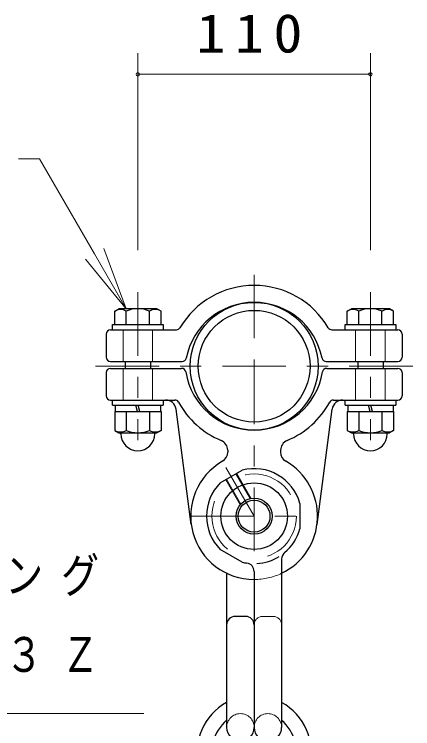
# Model space of a CAD drawing. Units: millimetres on the paper, with parts at other scales. Extents: x 200 to 618, y 141 to 438.
# Drawn here: x 508.17 to 527.02, y 255.13 to 288.96 of the extents above; entities that cross this region are included whole.
import ezdxf

# ---------------------------------------------------------------- set-up
doc = ezdxf.new("R2010")
doc.units = ezdxf.units.MM
doc.linetypes.add('USER1', pattern=[4.5, 2.5, -2])
doc.linetypes.add('USER2', pattern=[6, 3, -1, 1, -1])
doc.layers.add('線', color=2, linetype='Continuous', lineweight=25)
doc.layers.add('補助', color=2, linetype='Continuous', lineweight=13)
doc.styles.add('ＭＳ ゴシック', font='')
doc.styles.get('ＭＳ ゴシック').set_extended_font_data('MS Gothic')

# ---------------------------------------------------------------- blocks, each defined once
blk = doc.blocks.new('dimension_origin')
at = {"color": 0, "linetype": 'Continuous', "lineweight": -2}
blk.add_circle((0, 0), 1.25, dxfattribs=at)

msp = doc.modelspace()

# ---------------------------------------------------------------- linework, layer by layer
at = {"layer": '線', "color": 1, "linetype": 'USER2', "lineweight": 13}
for p, q in [((519.516, 276.62), (519.516, 272.045)), ((514.016, 275.795), (514.016, 268.795)), ((525.016, 275.795), (525.016, 268.795)), ((519.516, 272.545), (519.516, 261.712)), ((512.016, 272.295), (527.016, 272.295)), ((519.516, 265.195), (518.182, 267.506)), ((516.49, 265.195), (522.542, 265.195))]:
    msp.add_line(p, q, dxfattribs=at)
at = {"layer": '線'}
for p, q in [((512.919, 274.906), (513.116, 275.02)), ((512.919, 274.27), (512.919, 274.906)), ((514.916, 275.02), (513.116, 275.02)), ((513.467, 274.27), (513.467, 274.906)), ((514.564, 274.27), (514.564, 274.906)), ((515.113, 274.906), (514.916, 275.02)), ((515.113, 274.27), (515.113, 274.906)), ((523.919, 274.906), (524.116, 275.02)), ((523.919, 274.27), (523.919, 274.906)), ((525.916, 275.02), (524.116, 275.02)), ((524.467, 274.27), (524.467, 274.906)), ((525.564, 274.27), (525.564, 274.906)), ((526.113, 274.906), (525.916, 275.02)), ((526.113, 274.27), (526.113, 274.906)), ((512.816, 274.27), (515.216, 274.27)), ((512.816, 274.02), (512.816, 274.27)), ((512.919, 274.27), (515.113, 274.27)), ((515.216, 274.27), (515.216, 274.02)), ((523.816, 274.27), (526.216, 274.27)), ((523.816, 274.02), (523.816, 274.27)), ((523.919, 274.27), (526.113, 274.27)), ((526.216, 274.27), (526.216, 274.02)), ((512.816, 274.02), (515.216, 274.02)), ((523.816, 274.02), (526.216, 274.02)), ((513.416, 272.52), (513.416, 272.195)), ((514.616, 272.52), (514.616, 272.195)), ((524.416, 272.52), (524.416, 272.195)), ((525.616, 272.52), (525.616, 272.195)), ((512.816, 270.695), (515.216, 270.695)), ((512.816, 270.445), (512.816, 270.695)), ((515.216, 270.695), (515.216, 270.445)), ((523.816, 270.695), (526.216, 270.695)), ((523.816, 270.445), (523.816, 270.695)), ((526.216, 270.695), (526.216, 270.445)), ((512.816, 270.445), (515.216, 270.445)), ((512.941, 270.445), (515.091, 270.445)), ((512.941, 270.445), (512.941, 270.145)), ((513.999, 270.145), (513.919, 270.445)), ((514.113, 270.145), (514.033, 270.445)), ((515.091, 270.445), (515.091, 270.145)), ((523.816, 270.445), (526.216, 270.445)), ((523.941, 270.445), (526.091, 270.445)), ((523.941, 270.445), (523.941, 270.145)), ((524.999, 270.145), (524.919, 270.445)), ((525.113, 270.145), (525.033, 270.445)), ((526.091, 270.445), (526.091, 270.145)), ((512.919, 270.145), (515.113, 270.145)), ((512.919, 270.145), (512.919, 269.259)), ((512.941, 270.145), (515.091, 270.145)), ((513.467, 270.145), (513.467, 269.259)), ((514.564, 270.145), (514.564, 269.259)), ((515.113, 270.145), (515.113, 269.259)), ((523.919, 270.145), (526.113, 270.145)), ((523.919, 270.145), (523.919, 269.259)), ((523.941, 270.145), (526.091, 270.145)), ((524.467, 270.145), (524.467, 269.259)), ((525.564, 270.145), (525.564, 269.259)), ((526.113, 270.145), (526.113, 269.259)), ((512.919, 269.259), (513.116, 269.145)), ((513.116, 269.145), (514.916, 269.145)), ((513.216, 269.095), (513.216, 269.145)), ((514.816, 269.095), (514.816, 269.145)), ((515.113, 269.259), (514.916, 269.145)), ((523.919, 269.259), (524.116, 269.145)), ((524.116, 269.145), (525.916, 269.145)), ((524.216, 269.095), (524.216, 269.145)), ((525.816, 269.095), (525.816, 269.145)), ((526.113, 269.259), (525.916, 269.145))]:
    msp.add_line(p, q, dxfattribs=at)
at = {"layer": '線', "color": 7}
for p, q in [((512.516, 273.82), (512.516, 272.72)), ((512.716, 274.02), (515.836, 274.02)), ((523.196, 274.02), (526.316, 274.02)), ((526.516, 273.82), (526.516, 272.72)), ((512.716, 272.52), (516.107, 272.52)), ((522.925, 272.52), (526.316, 272.52)), ((512.516, 271.995), (512.516, 270.895)), ((512.716, 272.195), (516.085, 272.195)), ((522.947, 272.195), (526.316, 272.195)), ((526.516, 271.995), (526.516, 270.895)), ((512.716, 270.695), (515.764, 270.695)), ((523.267, 270.695), (526.316, 270.695)), ((516.542, 264.803), (515.823, 270.26)), ((522.49, 264.803), (523.209, 270.26)), ((518.266, 268.318), (518.266, 268.226)), ((520.766, 268.318), (520.766, 268.226)), ((517.912, 266.773), (518.951, 267.373)), ((521.684, 265.795), (521.684, 264.595)), ((518.951, 263.017), (517.912, 263.617)), ((520.816, 263.162), (520.816, 255.195)), ((519.516, 262.575), (519.516, 255.195)), ((518.216, 262.491), (518.216, 255.195)), ((519.516, 262.195), (519.516, 255.195)), ((519.116, 260.445), (518.616, 260.445))]:
    msp.add_line(p, q, dxfattribs=at)
at = {"layer": '線', "color": 4, "linetype": 'USER1', "lineweight": 13}
for p, q in [((513.316, 274.02), (513.316, 272.52)), ((514.716, 274.02), (514.716, 272.52)), ((524.316, 274.02), (524.316, 272.52)), ((525.716, 274.02), (525.716, 272.52)), ((513.316, 272.195), (513.316, 270.695)), ((514.716, 272.195), (514.716, 270.695)), ((524.316, 272.195), (524.316, 270.695)), ((525.716, 272.195), (525.716, 270.695)), ((518.858, 265.734), (518.172, 266.923)), ((518.886, 265.766), (518.206, 266.943)), ((519.336, 266.026), (518.657, 267.203)), ((519.378, 266.034), (518.691, 267.223)), ((519.916, 260.445), (520.416, 260.445))]:
    msp.add_line(p, q, dxfattribs=at)
at = {"layer": '線'}
for centre, radius in [((519.516, 272.295), 3.025), ((519.516, 272.295), 2.645), ((519.516, 265.195), 1.575), ((519.516, 265.195), 0.85), ((519.516, 265.195), 0.75)]:
    msp.add_circle(centre, radius, dxfattribs=at)
at = {"layer": '線', "color": 4, "linetype": 'USER1', "lineweight": 13}
msp.add_circle((519.516, 265.195), 2, dxfattribs=at)
at = {"layer": '線', "color": 7}
msp.add_circle((519.516, 265.195), 0.85, dxfattribs=at)
for centre, radius, start, end in [((519.516, 272.045), 4.075, 30.5821, 149.4179), ((519.516, 272.045), 3.275, 11.2006, 168.7994), ((515.836, 274.22), 0.2, 270, 329.4179), ((523.196, 274.22), 0.2, 210.5821, 270), ((512.716, 273.82), 0.2, 90, 180), ((526.316, 273.82), 0.2, 0, 90), ((512.716, 272.72), 0.2, 180, 270), ((516.107, 272.72), 0.2, 270, 348.7994), ((522.925, 272.72), 0.2, 191.2006, 270), ((526.316, 272.72), 0.2, 270, 0), ((512.716, 271.995), 0.2, 90, 180), ((516.085, 271.995), 0.2, 9.1067, 90), ((519.516, 272.545), 3.275, 189.1067, 350.8933), ((522.947, 271.995), 0.2, 90, 170.8933), ((526.316, 271.995), 0.2, 0, 90), ((512.716, 270.895), 0.2, 180, 270), ((515.327, 270.195), 0.5, 7.5002, 90), ((515.764, 270.495), 0.2, 28.6548, 90), ((523.267, 270.495), 0.2, 90, 151.3451), ((523.704, 270.195), 0.5, 90, 172.4998), ((526.316, 270.895), 0.2, 270, 0), ((519.516, 272.545), 4.075, 208.6549, 247.5105), ((519.516, 272.545), 4.075, 292.4895, 331.3451), ((517.766, 268.318), 0.5, 0, 67.5105), ((521.266, 268.318), 0.5, 112.4895, 180), ((517.766, 268.226), 0.5, 300, 0), ((521.266, 268.226), 0.5, 180, 240), ((519.516, 265.195), 3, 120, 270), ((519.516, 265.195), 3, 295.6793, 60), ((519.516, 265.195), 2.25, 15.466, 104.534), ((519.516, 265.195), 2.25, 135.466, 224.534), ((519.516, 265.195), 2.25, 309.9045, 344.534), ((519.516, 265.195), 2.25, 273.4124, 301.908), ((521.216, 263.162), 0.4, 129.9045, 180), ((519.516, 265.195), 2.25, 255.466, 261.3184), ((519.116, 262.575), 0.4, 0, 81.3184), ((518.616, 260.045), 0.4, 90, 180), ((519.116, 260.045), 0.4, 0, 90), ((518.866, 255.195), 0.65, 180, 0), ((520.166, 255.195), 0.65, 180, 0)]:
    msp.add_arc(centre, radius, start, end, dxfattribs=at)
at = {"layer": '線'}
for centre, radius, start, end in [((513.193, 274.431), 0.548, 60, 120), ((514.016, 273.64), 1.38, 66.5735, 113.4265), ((514.839, 274.431), 0.548, 60, 120), ((524.193, 274.431), 0.548, 60, 120), ((525.016, 273.64), 1.38, 66.5735, 113.4265), ((525.839, 274.431), 0.548, 60, 120), ((513.193, 269.734), 0.548, 240, 300), ((514.016, 269.095), 0.8, 180, 0), ((514.016, 270.524), 1.38, 246.5735, 293.4265), ((514.839, 269.734), 0.548, 240, 300), ((524.193, 269.734), 0.548, 240, 300), ((525.016, 269.095), 0.8, 180, 0), ((525.016, 270.524), 1.38, 246.5735, 293.4265), ((525.839, 269.734), 0.548, 240, 300), ((519.516, 254.012), 2.7, 118.7822, 61.2178), ((519.516, 254.012), 2, 130.5416, 49.4584)]:
    msp.add_arc(centre, radius, start, end, dxfattribs=at)
at = {"layer": '線', "color": 4, "linetype": 'USER1', "lineweight": 13}
for centre, radius, start, end in [((519.516, 265.195), 3, 270, 295.6793), ((519.916, 260.045), 0.4, 90, 180), ((520.416, 260.045), 0.4, 0, 90), ((518.866, 255.195), 0.65, 0, 180), ((520.166, 255.195), 0.65, 0, 180)]:
    msp.add_arc(centre, radius, start, end, dxfattribs=at)
at = {"layer": '補助'}
for p, q in [((514.016, 277.795), (514.016, 287.12)), ((525.016, 277.795), (525.016, 287.12)), ((514.016, 286.12), (525.016, 286.12)), ((509.368, 282.12), (508.368, 282.12)), ((511.967, 277.618), (509.368, 282.12)), ((512.4, 277.868), (513.467, 275.02)), ((513.467, 275.02), (511.967, 277.618)), ((511.534, 277.368), (513.467, 275.02)), ((500.071, 255.845), (514.303, 255.845))]:
    msp.add_line(p, q, dxfattribs=at)

# ---------------------------------------------------------------- block references
at = {"layer": '補助', "xscale": 0.0667, "yscale": 0.0667}
msp.add_blockref('dimension_origin', (514.016, 286.12), dxfattribs=at)
at = {"layer": '補助', "xscale": 0.0667, "yscale": 0.0667, "rotation": 180}
msp.add_blockref('dimension_origin', (525.016, 286.12), dxfattribs=at)

# ---------------------------------------------------------------- texts
at = {"layer": '補助', "style": 'ＭＳ ゴシック'}
for s, insert, char_height, attachment_point in [('\\T1.33;\\W1.1;110', (519.516, 287.12), 1.833, 8), ('\\T1.47;\\W0.8;ベアリング', (499.796, 263.22), 1.65, 1), ('\\T1.47;\\W0.8;６２０３Ｚ', (499.796, 259.47), 1.65, 1)]:
    msp.add_mtext(s, dxfattribs=dict(at, insert=insert, char_height=char_height, attachment_point=attachment_point))

doc.saveas('drawing.dxf')
